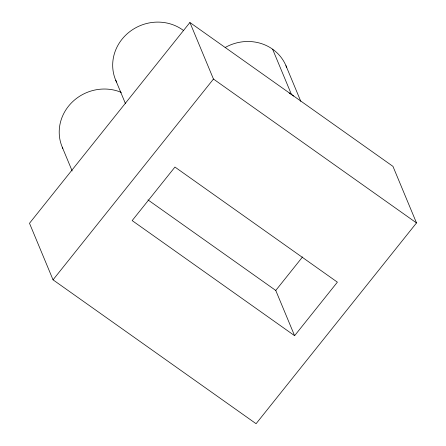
<?xml version="1.0" encoding="UTF-8"?>
<svg xmlns="http://www.w3.org/2000/svg" width="446" height="446" viewBox="0 0 446 446"><rect width="100%" height="100%" fill="white"/><g stroke="black" fill="none" stroke-linecap="round" stroke-linejoin="round"><path stroke-width="0.67" d="M189.918 22.495L29.497 223.268L53.041 279.826L256.082 423.7L416.503 222.928L392.959 166.369L189.918 22.495L213.461 79.048L416.503 222.928M53.041 279.826L213.461 79.048M294.6 335.693L132.167 220.597L174.944 167.055L337.377 282.156L294.6 335.693L275.762 290.452L302.555 256.924M147.977 199.897L275.762 290.452M285.942 65.662L300.799 101.348M272.606 49.188L291.439 94.435M115.737 80.258L125.365 103.394M62.262 147.186L72.163 170.963M289.181 92.941A43.53 40.742 -22.6 0 1 293.585 96.063M225.13 47.527A43.53 40.742 -22.6 0 1 286.672 67.513M62.802 148.39A43.53 40.742 -22.6 0 1 72.531 101.805A43.53 40.742 -22.6 0 1 121.318 92.417M116.562 82.07A43.53 40.742 -22.6 0 1 129.764 31.66A43.53 40.742 -22.6 0 1 183.635 30.601"/></g></svg>
